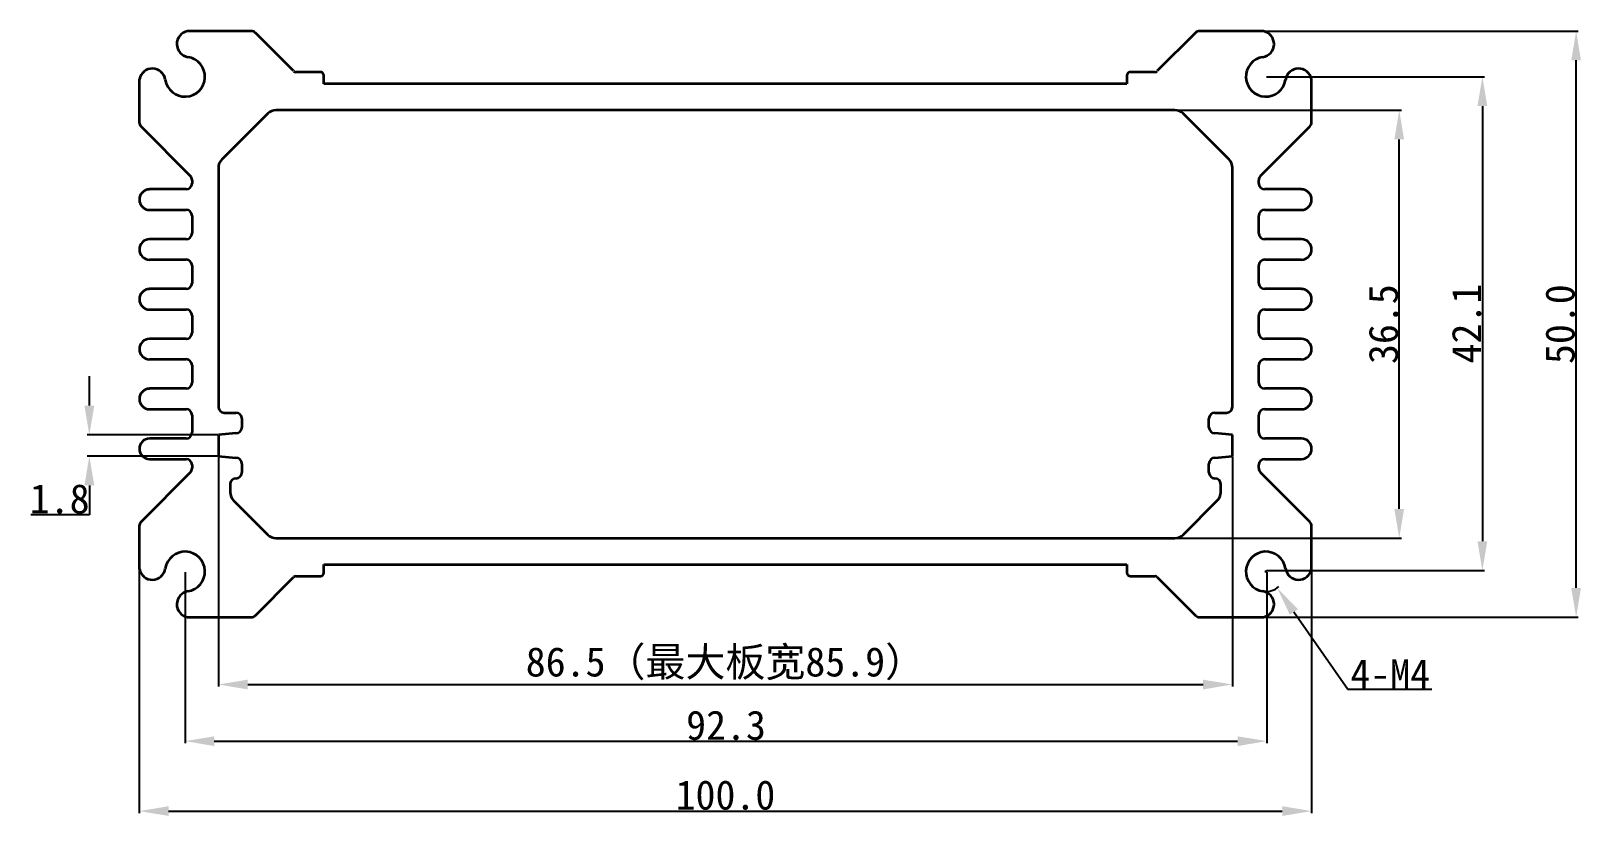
# Model space of a CAD drawing. Header units: inches. Extents: x -9 to 123, y -17 to 50.
import ezdxf

# ---------------------------------------------------------------- set-up
doc = ezdxf.new("R2010")
doc.units = ezdxf.units.IN
doc.header["$MEASUREMENT"] = 0
doc.layers.add('Hatch (ISO)', color=30, linetype='Continuous', lineweight=18)
doc.layers.add('Visible (ISO)', color=7, linetype='Continuous', lineweight=35)
doc.styles.get("Standard").update_dxf_attribs({"font": 'simhei.ttf'})
doc.dimstyles.get("Standard").update_dxf_attribs({"dimtxt": 2.5, "dimasz": 2.5, "dimexe": 0.18, "dimexo": 0.0625, "dimgap": 0.09, "dimtad": 1, "dimtoh": 1, "dimdec": 1, "dimzin": 0, "dimdsep": 46, "dimtxsty": 'Standard', "dimcen": 0.09, "dimadec": 0, "dimazin": 0, "dimtfac": 1, "dimtdec": 1, "dimtofl": 0, "dimtmove": 0, "dimatfit": 3, "dimfxl": 1, "dimtolj": 1, "dimtzin": 0, "dimarcsym": 0})

# ---------------------------------------------------------------- blocks, each defined once
blk = doc.blocks.new('*D1')
at = {"color": 0, "lineweight": -2}
for p, q in [((0, 4.05), (0, -16.71)), ((100, 4.05), (100, -16.71)), ((2.5, -16.53), (97.5, -16.53))]:
    blk.add_line(p, q, dxfattribs=at)
at = {"color": 0}
for points in [[(2.5, -16.11), (2.5, -16.94), (0, -16.53)], [(97.5, -16.11), (97.5, -16.94), (100, -16.53)]]:
    blk.add_solid(points, dxfattribs=at)
at = {"layer": 'Defpoints', "color": 0}
for p in [(0, 4.11), (100, 4.11), (100, -16.53)]:
    blk.add_point(p, dxfattribs=at)
at = {"color": 0, "insert": (50, -15.17), "char_height": 2.5, "attachment_point": 5}
blk.add_mtext('\\A1;100.0', dxfattribs=at)
blk = doc.blocks.new('*D2')
at = {"color": 0, "lineweight": -2}
for p, q in [((95.95, 50), (122.75, 50)), ((122.57, 2.5), (122.57, 47.5)), ((95.95, 0), (122.75, 0))]:
    blk.add_line(p, q, dxfattribs=at)
at = {"color": 0}
for points in [[(122.15, 47.5), (122.98, 47.5), (122.57, 50)], [(122.15, 2.5), (122.98, 2.5), (122.57, 0)]]:
    blk.add_solid(points, dxfattribs=at)
at = {"layer": 'Defpoints', "color": 0}
for p in [(95.89, 50), (122.57, 50), (95.89, 0)]:
    blk.add_point(p, dxfattribs=at)
at = {"color": 0, "insert": (121.21, 25), "char_height": 2.5, "attachment_point": 5, "rotation": 90}
blk.add_mtext('\\A1;50.0', dxfattribs=at)
blk = doc.blocks.new('*D3')
at = {"color": 0, "lineweight": -2}
for p, q in [((-4.26, 18.05), (-4.26, 20.55)), ((6.69, 15.55), (-4.44, 15.55)), ((6.69, 13.75), (-4.44, 13.75)), ((-4.26, 11.25), (-4.26, 8.75)), ((-4.26, 8.75), (-9.24, 8.75))]:
    blk.add_line(p, q, dxfattribs=at)
at = {"color": 0}
for points in [[(-4.68, 18.05), (-3.84, 18.05), (-4.26, 15.55)], [(-4.68, 11.25), (-3.84, 11.25), (-4.26, 13.75)]]:
    blk.add_solid(points, dxfattribs=at)
at = {"layer": 'Defpoints', "color": 0}
for p in [(6.75, 15.55), (-4.26, 13.75), (6.75, 13.75)]:
    blk.add_point(p, dxfattribs=at)
at = {"color": 0, "insert": (-6.79, 10.09), "char_height": 2.5, "attachment_point": 5}
blk.add_mtext('\\A1;1.8', dxfattribs=at)
blk = doc.blocks.new('*D4')
at = {"layer": 'Defpoints', "color": 0}
for p in [(6.75, 13.75), (93.25, 13.75), (93.25, -5.73)]:
    blk.add_point(p, dxfattribs=at)
at = {"layer": 'Hatch (ISO)', "color": 0, "lineweight": -2}
for p, q in [((6.75, 13.69), (6.75, -5.91)), ((93.25, 13.69), (93.25, -5.91)), ((9.25, -5.73), (90.75, -5.73))]:
    blk.add_line(p, q, dxfattribs=at)
at = {"layer": 'Hatch (ISO)', "color": 0}
for points in [[(9.25, -5.32), (9.25, -6.15), (6.75, -5.73)], [(90.75, -5.32), (90.75, -6.15), (93.25, -5.73)]]:
    blk.add_solid(points, dxfattribs=at)
at = {"layer": 'Hatch (ISO)', "color": 0, "insert": (50, -3.96), "char_height": 2.5, "attachment_point": 5}
blk.add_mtext('\\A1;86.5（最大板宽85.9）', dxfattribs=at)
blk = doc.blocks.new('*D5')
at = {"color": 0, "lineweight": -2}
for p, q in [((76.28, 43.25), (107.66, 43.25)), ((107.48, 9.25), (107.48, 40.75)), ((76.28, 6.75), (107.66, 6.75))]:
    blk.add_line(p, q, dxfattribs=at)
at = {"color": 0}
for points in [[(107.06, 40.75), (107.89, 40.75), (107.48, 43.25)], [(107.06, 9.25), (107.89, 9.25), (107.48, 6.75)]]:
    blk.add_solid(points, dxfattribs=at)
at = {"layer": 'Defpoints', "color": 0}
for p in [(76.22, 43.25), (107.48, 43.25), (76.22, 6.75)]:
    blk.add_point(p, dxfattribs=at)
at = {"color": 0, "insert": (106.14, 25), "char_height": 2.5, "attachment_point": 5, "rotation": 90}
blk.add_mtext('\\A1;36.5', dxfattribs=at)
blk = doc.blocks.new('*D7')
at = {"color": 0, "lineweight": -2}
for p, q in [((96.1, 3.81), (96.1, 3.99)), ((96.01, 3.9), (96.19, 3.9)), ((103.08, -6.17), (98.49, 0.45)), ((110.25, -6.17), (103.08, -6.17))]:
    blk.add_line(p, q, dxfattribs=at)
blk.add_arc((96.1, 3.9), 1.7, 263.6389, 310.8028, dxfattribs=at)
at = {"color": 0}
blk.add_solid([(98.84, 0.69), (98.15, 0.21), (97.07, 2.5)], dxfattribs=at)
at = {"layer": 'Defpoints', "color": 0}
for p in [(96.1, 3.9), (97.07, 2.5)]:
    blk.add_point(p, dxfattribs=at)
at = {"color": 0, "insert": (106.71, -4.83), "char_height": 2.5, "attachment_point": 5}
blk.add_mtext('\\A1;4-M4', dxfattribs=at)
blk = doc.blocks.new('*D8')
at = {"color": 0, "lineweight": -2}
for p, q in [((96.16, 46.1), (114.75, 46.1)), ((114.57, 43.6), (114.57, 6.49)), ((96.16, 3.99), (114.75, 3.99))]:
    blk.add_line(p, q, dxfattribs=at)
at = {"color": 0}
for points in [[(114.15, 43.6), (114.99, 43.6), (114.57, 46.1)], [(114.15, 6.49), (114.99, 6.49), (114.57, 3.99)]]:
    blk.add_solid(points, dxfattribs=at)
at = {"layer": 'Defpoints', "color": 0}
for p in [(96.1, 46.1), (96.1, 3.99), (114.57, 3.99)]:
    blk.add_point(p, dxfattribs=at)
at = {"color": 0, "insert": (113.23, 25.05), "char_height": 2.5, "attachment_point": 5, "rotation": 90}
blk.add_mtext('\\A1;42.1', dxfattribs=at)
blk = doc.blocks.new('*D9')
at = {"color": 0, "lineweight": -2}
for p, q in [((3.9, 3.84), (3.9, -10.74)), ((96.19, 3.84), (96.19, -10.74)), ((6.4, -10.56), (93.69, -10.56))]:
    blk.add_line(p, q, dxfattribs=at)
at = {"color": 0}
for points in [[(6.4, -10.15), (6.4, -10.98), (3.9, -10.56)], [(93.69, -10.15), (93.69, -10.98), (96.19, -10.56)]]:
    blk.add_solid(points, dxfattribs=at)
at = {"layer": 'Defpoints', "color": 0}
for p in [(3.9, 3.9), (96.19, 3.9), (96.19, -10.56)]:
    blk.add_point(p, dxfattribs=at)
at = {"color": 0, "insert": (50.05, -9.22), "char_height": 2.5, "attachment_point": 5}
blk.add_mtext('\\A1;92.3', dxfattribs=at)

msp = doc.modelspace()

# ---------------------------------------------------------------- linework, layer by layer
at = {"layer": 'Visible (ISO)'}
for p, q in [((9.54, 50), (4.11, 50)), ((13.16, 46.59), (9.9, 49.85)), ((90.1, 49.85), (86.84, 46.59)), ((95.89, 50), (90.46, 50)), ((15.45, 46.5), (13.37, 46.5)), ((86.63, 46.5), (84.55, 46.5)), ((0, 45.89), (0, 42.21)), ((15.75, 45.5), (15.75, 46.2)), ((84.25, 45.5), (15.75, 45.5)), ((84.25, 46.2), (84.25, 45.5)), ((100, 42.21), (100, 45.89)), ((10.96, 42.96), (7.04, 39.04)), ((88.34, 43.25), (11.66, 43.25)), ((92.96, 39.04), (89.04, 42.96)), ((0.15, 41.85), (4.35, 37.65)), ((95.65, 37.65), (99.85, 41.85)), ((4.5, 37.29), (4.5, 37)), ((6.75, 38.34), (6.75, 17.95)), ((93.25, 17.95), (93.25, 38.34)), ((95.5, 37), (95.5, 37.29)), ((4, 36.5), (0.88, 36.5)), ((99.13, 36.5), (96, 36.5)), ((0.88, 34.75), (4, 34.75)), ((96, 34.75), (99.13, 34.75)), ((4.5, 34.25), (4.5, 32.75)), ((95.5, 32.75), (95.5, 34.25)), ((4, 32.25), (0.88, 32.25)), ((99.13, 32.25), (96, 32.25)), ((0.88, 30.5), (4, 30.5)), ((96, 30.5), (99.13, 30.5)), ((4.5, 30), (4.5, 28.5)), ((95.5, 28.5), (95.5, 30)), ((4, 28), (0.88, 28)), ((99.13, 28), (96, 28)), ((0.88, 26.25), (4, 26.25)), ((4.5, 25.75), (4.5, 24.25)), ((95.5, 24.25), (95.5, 25.75)), ((96, 26.25), (99.13, 26.25)), ((4, 23.75), (0.88, 23.75)), ((99.13, 23.75), (96, 23.75)), ((0.88, 22), (4, 22)), ((4.5, 21.5), (4.5, 20)), ((95.5, 20), (95.5, 21.5)), ((96, 22), (99.13, 22)), ((4, 19.5), (0.88, 19.5)), ((99.13, 19.5), (96, 19.5)), ((0.88, 17.75), (4, 17.75)), ((4.5, 17.25), (4.5, 15.75)), ((7.25, 17.45), (8.25, 17.45)), ((91.75, 17.45), (92.75, 17.45)), ((95.5, 15.75), (95.5, 17.25)), ((96, 17.75), (99.13, 17.75)), ((8.75, 16.95), (8.75, 16.2)), ((91.25, 16.2), (91.25, 16.95)), ((4, 15.25), (0.88, 15.25)), ((8.25, 15.7), (6.75, 15.55)), ((6.75, 15.55), (6.75, 13.75)), ((93.25, 15.55), (91.75, 15.7)), ((93.25, 13.75), (93.25, 15.55)), ((99.13, 15.25), (96, 15.25)), ((0.88, 13.5), (4, 13.5)), ((6.75, 13.75), (8.25, 13.6)), ((91.75, 13.6), (93.25, 13.75)), ((96, 13.5), (99.13, 13.5)), ((4.35, 12.35), (0.15, 8.15)), ((4.5, 13), (4.5, 12.71)), ((8.75, 13.1), (8.75, 12.35)), ((91.25, 12.35), (91.25, 13.1)), ((95.5, 12.71), (95.5, 13)), ((99.85, 8.15), (95.65, 12.35)), ((7.75, 11.35), (7.75, 10.66)), ((92.25, 10.66), (92.25, 11.35)), ((8.04, 9.96), (10.96, 7.04)), ((89.04, 7.04), (91.96, 9.96)), ((0, 7.79), (0, 4.11)), ((11.66, 6.75), (88.34, 6.75)), ((100, 4.11), (100, 7.79)), ((15.75, 3.8), (15.75, 4.5)), ((15.75, 4.5), (84.25, 4.5)), ((84.25, 4.5), (84.25, 3.8)), ((9.9, 0.15), (13.16, 3.41)), ((13.37, 3.5), (15.45, 3.5)), ((84.55, 3.5), (86.63, 3.5)), ((86.84, 3.41), (90.1, 0.15)), ((4.11, 0), (9.54, 0)), ((90.46, 0), (95.89, 0))]:
    msp.add_line(p, q, dxfattribs=at)
for centre, radius, start, end in [((4.32, 48.89), 1.12, 100.6022, 261.5324), ((9.54, 49.5), 0.5, 45, 90), ((90.46, 49.5), 0.5, 90, 135), ((95.68, 48.89), 1.12, 278.4676, 79.3978), ((3.9, 46.1), 1.7, 188.4676, 81.5324), ((96.1, 46.1), 1.7, 98.4676, 351.5324), ((1.11, 45.68), 1.12, 8.4676, 169.3978), ((13.37, 46.8), 0.3, 225, 270), ((15.45, 46.2), 0.3, 0, 90), ((84.55, 46.2), 0.3, 90, 180), ((86.63, 46.8), 0.3, 270, 315), ((98.89, 45.68), 1.12, 10.6022, 171.5324), ((11.66, 42.25), 1, 90, 135), ((88.34, 42.25), 1, 45, 90), ((0.5, 42.21), 0.5, 180, 225), ((99.5, 42.21), 0.5, 315, 0), ((7.75, 38.34), 1, 135, 180), ((92.25, 38.34), 1, 0, 45), ((4, 37.29), 0.5, 0, 45), ((96, 37.29), 0.5, 135, 180), ((0.88, 35.62), 0.875, 90, 270), ((4, 37), 0.5, 270, 0), ((96, 37), 0.5, 180, 270), ((99.13, 35.62), 0.875, 270, 90), ((4, 34.25), 0.5, 360, 90), ((96, 34.25), 0.5, 90, 180), ((0.88, 31.37), 0.875, 90, 270), ((4, 32.75), 0.5, 270, 0), ((96, 32.75), 0.5, 180, 270), ((99.13, 31.37), 0.875, 270, 90), ((4, 30), 0.5, 360, 90), ((96, 30), 0.5, 90, 180), ((0.88, 27.12), 0.875, 90, 270), ((4, 28.5), 0.5, 270, 0), ((96, 28.5), 0.5, 180, 270), ((99.13, 27.12), 0.875, 270, 90), ((4, 25.75), 0.5, 360, 90), ((96, 25.75), 0.5, 90, 180), ((4, 24.25), 0.5, 270, 0), ((96, 24.25), 0.5, 180, 270), ((0.88, 22.87), 0.875, 90, 270), ((99.13, 22.87), 0.875, 270, 90), ((4, 21.5), 0.5, 360, 90), ((96, 21.5), 0.5, 90, 180), ((4, 20), 0.5, 270, 0), ((96, 20), 0.5, 180, 270), ((0.88, 18.62), 0.875, 90, 270), ((99.13, 18.62), 0.875, 270, 90), ((4, 17.25), 0.5, 0, 90), ((7.25, 17.95), 0.5, 180, 270), ((8.25, 16.95), 0.5, 0, 90), ((91.75, 16.95), 0.5, 90, 180), ((92.75, 17.95), 0.5, 270, 0), ((96, 17.25), 0.5, 90, 180), ((8.25, 16.2), 0.5, 270, 0), ((91.75, 16.2), 0.5, 180, 270), ((0.88, 14.37), 0.875, 90, 270), ((4, 15.75), 0.5, 270, 0), ((96, 15.75), 0.5, 180, 270), ((99.13, 14.37), 0.875, 270, 90), ((4, 13), 0.5, 360, 90), ((8.25, 13.1), 0.5, 0, 90), ((91.75, 13.1), 0.5, 90, 180), ((96, 13), 0.5, 90, 180), ((4, 12.71), 0.5, 315, 360), ((8.25, 12.35), 0.5, 270, 360), ((91.75, 12.35), 0.5, 180, 270), ((96, 12.71), 0.5, 180, 225), ((8.25, 11.35), 0.5, 90, 180), ((8.75, 10.66), 1, 180, 225), ((91.75, 11.35), 0.5, 0, 90), ((91.25, 10.66), 1, 315, 360), ((0.5, 7.79), 0.5, 135, 180), ((99.5, 7.79), 0.5, 0, 45), ((11.66, 7.75), 1, 225, 270), ((88.34, 7.75), 1, 270, 315), ((3.9, 3.9), 1.7, 278.4676, 171.5324), ((96.1, 3.9), 1.7, 8.4676, 261.5324), ((1.11, 4.32), 1.12, 190.6022, 351.5324), ((98.89, 4.32), 1.12, 188.4676, 349.3978), ((13.37, 3.2), 0.3, 90, 135), ((15.45, 3.8), 0.3, 270, 360), ((84.55, 3.8), 0.3, 180, 270), ((86.63, 3.2), 0.3, 45, 90), ((4.32, 1.11), 1.12, 98.4676, 259.3978), ((95.68, 1.11), 1.12, 280.6022, 81.5324), ((9.54, 0.5), 0.5, 270, 315), ((90.46, 0.5), 0.5, 225, 270)]:
    msp.add_arc(centre, radius, start, end, dxfattribs=at)

# ---------------------------------------------------------------- dimensions: what is measured, and where the dimension line sits
for base, p1, p2, picture, middle in [((122.57, 50), (95.89, 0), (95.89, 50), '*D2', (122.57, 25)), ((107.48, 43.25), (76.22, 6.75), (76.22, 43.25), '*D5', (107.48, 25))]:
    dim = msp.add_linear_dim(base=base, p1=p1, p2=p2, angle=90, dimstyle='Standard')
    dim.commit()
    dim.dimension.update_dxf_attribs({"geometry": picture, "text_midpoint": middle, "dimtype": 160})
dim = msp.add_linear_dim(base=(114.57, 3.99), p1=(96.1, 46.1), p2=(96.1, 3.99), angle=90, dimstyle='Standard')
dim.commit()
dim.dimension.update_dxf_attribs({"geometry": '*D8', "text_midpoint": (113.23, 25.05)})
dim = msp.add_aligned_dim(p1=(6.75, 15.55), p2=(6.75, 13.75), distance=-11.01, dimstyle='Standard')
dim.commit()
dim.dimension.update_dxf_attribs({"geometry": '*D3', "text_midpoint": (-6.79, 10.09)})
dim = msp.add_linear_dim(base=(100, -16.53), p1=(0, 4.11), p2=(100, 4.11), dimstyle='Standard')
dim.commit()
dim.dimension.update_dxf_attribs({"geometry": '*D1', "text_midpoint": (50, -16.53), "dimtype": 160})
dim = msp.add_radius_dim(center=(96.1, 3.9), mpoint=(97.07, 2.5), text='4-M4', dimstyle='Standard')
dim.commit()
dim.dimension.update_dxf_attribs({"geometry": '*D7', "text_midpoint": (106.71, -6.17), "dimtype": 164})
dim = msp.add_linear_dim(base=(96.19, -10.56), p1=(3.9, 3.9), p2=(96.19, 3.9), dimstyle='Standard')
dim.commit()
dim.dimension.update_dxf_attribs({"geometry": '*D9', "text_midpoint": (50.05, -9.22)})
at = {"layer": 'Hatch (ISO)'}
dim = msp.add_linear_dim(base=(93.25, -5.73), p1=(6.75, 13.75), p2=(93.25, 13.75), text='<>（最大板宽85.9）', dimstyle='Standard', dxfattribs=at)
dim.commit()
dim.dimension.update_dxf_attribs({"geometry": '*D4', "text_midpoint": (50, -3.96)})

doc.saveas('drawing.dxf')
